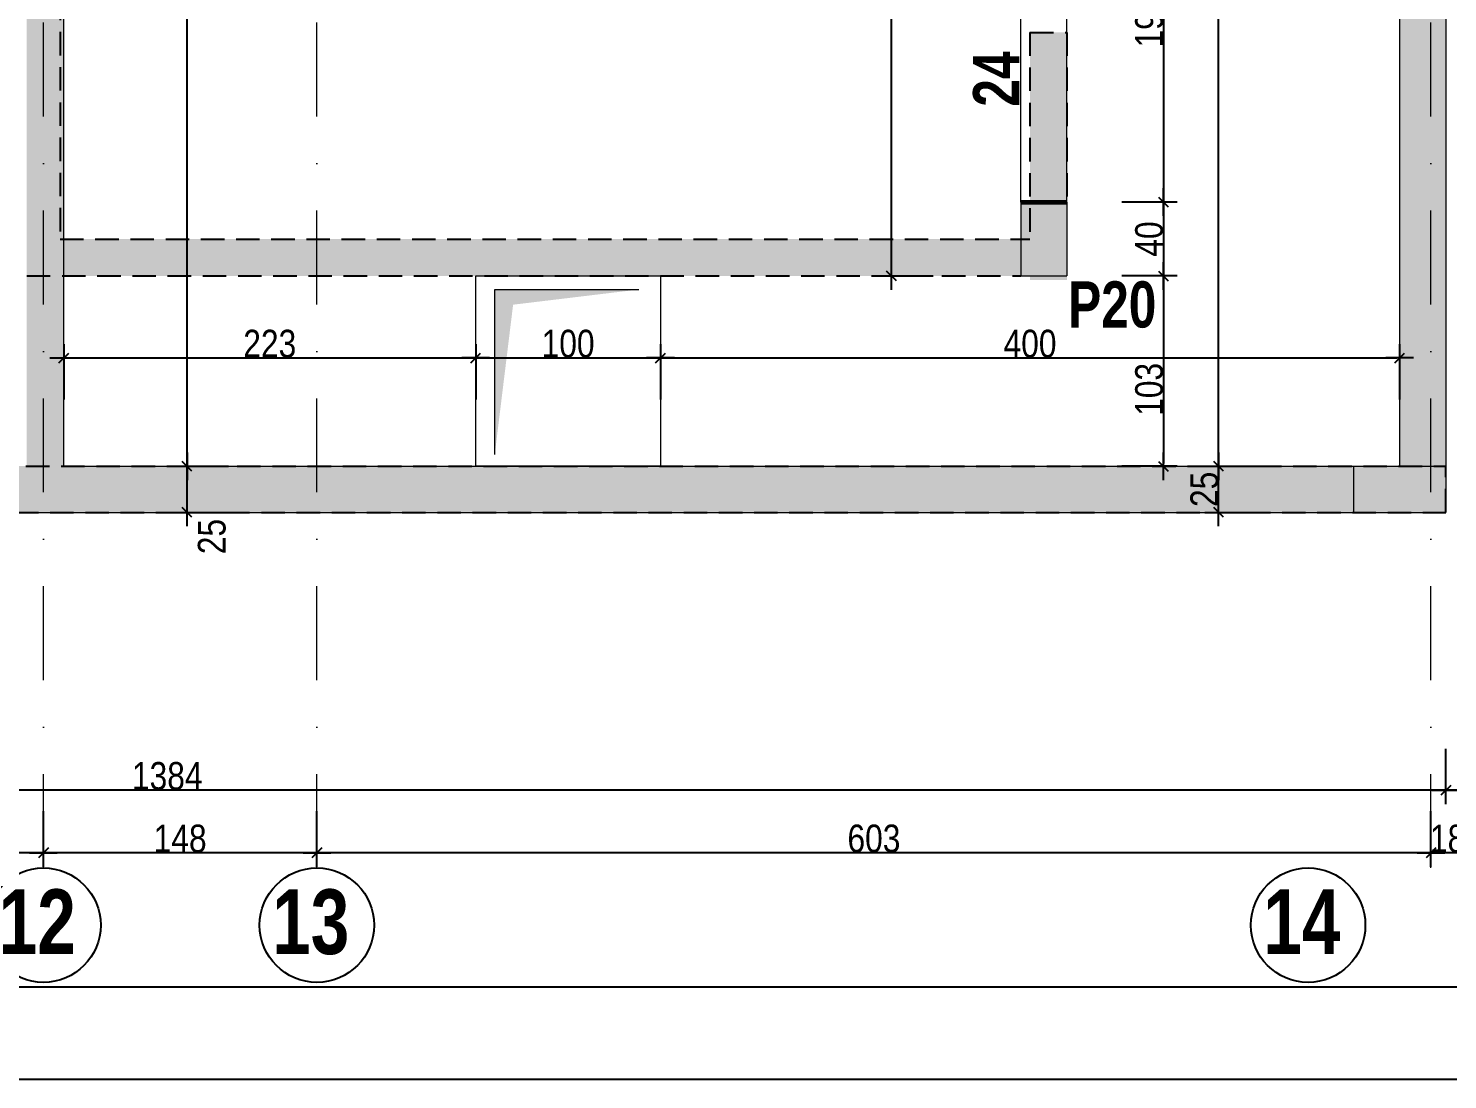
# Model space of a CAD drawing. Header units: centimetres. Extents: x -14085 to 643619, y -47998 to 35592.
# Drawn here: x 33108 to 33876, y 2017 to 2586 of the extents above; entities that cross this region are included whole.
import ezdxf
from ezdxf.enums import TextEntityAlignment as Align

# ---------------------------------------------------------------- set-up
doc = ezdxf.new("R2010")
doc.units = ezdxf.units.CM
doc.header["$PDMODE"] = 1
doc.header["$PDSIZE"] = -2
doc.linetypes.add('CACHEX2', pattern=[19.05, 12.7, -6.35])
doc.linetypes.add('TIRETPTX2', pattern=[50.8, 25.4, -12.7, 0, -12.7])
for name, color, linetype in [('01_cote_gen', 4, 'Continuous'), ('01_linteaux', 2, 'Continuous'), ('01_murs_sup', 2, 'CACHEX2'), ('01_poch_murs', 253, 'Continuous'), ('01_poch_poteaux', 250, 'Continuous'), ('01_resv', 32, 'Continuous'), ('01_texte', 230, 'Continuous'), ('AA_COTES', 2, 'Continuous')]:
    doc.layers.add(name, color=color, linetype=linetype)
doc.layers.add('01_murs_coup', color=5, linetype='Continuous', lineweight=60)
doc.layers.add('01_tram_axes', color=2, linetype='TIRETPTX2', lineweight=9)
doc.styles.add('impact', font='impact.ttf')
doc.styles.add('STYLE2', font='ARIALN.TTF')
doc.dimstyles.new('JB50', dxfattribs={"dimscale": 0.1, "dimtxt": 150, "dimasz": 15, "dimexe": 0.1, "dimexo": 0.1, "dimgap": 0.09, "dimtad": 1, "dimdec": 1, "dimdsep": 46, "dimtxsty": 'STYLE2', "dimblk1": 'BOND_G', "dimblk2": 'BOND_D', "dimsah": 1, "dimcen": 1.5, "dimdle": 0.01, "dimse1": 1, "dimse2": 1, "dimclrd": 4, "dimclre": 2, "dimclrt": 6, "dimazin": 2, "dimtfac": 2.333333, "dimtdec": 1, "dimtix": 1, "dimtmove": 2, "dimatfit": 3, "dimldrblk": 'BOND_G', "dimfxl": 1, "dimtolj": 1, "dimtzin": 0, "dimarcsym": 0})

# ---------------------------------------------------------------- blocks, each defined once
blk = doc.blocks.new('BOND_G')
at = {"layer": 'AA_COTES', "color": 0}
for p, q in [((0, -5), (0, 15)), ((5, 0), (-5, 0)), ((1.77, 1.77), (-1.77, -1.77))]:
    blk.add_line(p, q, dxfattribs=at)
blk = doc.blocks.new('BOND_D')
at = {"layer": 'AA_COTES', "color": 0}
for p, q in [((5, 0), (-5, 0)), ((-1.77, -1.77), (1.77, 1.77)), ((0, 5), (0, -15))]:
    blk.add_line(p, q, dxfattribs=at)
blk = doc.blocks.new('*D1310')
at = {"layer": '01_cote_gen', "color": 4, "lineweight": -2, "transparency": 16777216}
blk.add_line((33193.68, 2325.89), (33193.68, 2347.89), dxfattribs=at)
at = {"layer": 'Defpoints', "color": 0, "lineweight": 0, "transparency": 16777216}
for p in [(33193.68, 2349.39), (33195.47, 2349.39), (33182.97, 2324.39)]:
    blk.add_point(p, dxfattribs=at)
at = {"layer": '01_cote_gen', "color": 4, "lineweight": -2, "transparency": 16777216, "xscale": 1.5, "yscale": 1.5, "zscale": 1.5}
for name, p, rotation in [('BOND_D', (33193.68, 2349.39), 90), ('BOND_G', (33193.68, 2324.39), 270)]:
    blk.add_blockref(name, p, dxfattribs=dict(at, rotation=rotation))
at = {"layer": '01_cote_gen', "color": 6, "lineweight": 0, "transparency": 16777216, "insert": (33207.15, 2311.33), "char_height": 15, "attachment_point": 5, "rotation": 90, "style": 'STYLE2'}
blk.add_mtext('\\A1;25', dxfattribs=at)
blk = doc.blocks.new('*D1312')
at = {"layer": '01_cote_gen', "color": 4, "lineweight": -2, "transparency": 16777216}
blk.add_line((33193.68, 2350.89), (33193.68, 2925.89), dxfattribs=at)
at = {"layer": 'Defpoints', "color": 0, "lineweight": 0, "transparency": 16777216}
for p in [(33193.68, 2927.39), (33371.81, 2927.39), (33242.79, 2349.39)]:
    blk.add_point(p, dxfattribs=at)
at = {"layer": '01_cote_gen', "color": 4, "lineweight": -2, "transparency": 16777216, "xscale": 1.5, "yscale": 1.5, "zscale": 1.5}
for name, p, rotation in [('BOND_D', (33193.68, 2927.39), 90), ('BOND_G', (33193.68, 2349.39), 270)]:
    blk.add_blockref(name, p, dxfattribs=dict(at, rotation=rotation))
at = {"layer": '01_cote_gen', "color": 6, "lineweight": 0, "transparency": 16777216, "insert": (33186.02, 2638.39), "char_height": 15, "attachment_point": 5, "rotation": 90, "style": 'STYLE2'}
blk.add_mtext('\\A1;578', dxfattribs=at)
blk = doc.blocks.new('*D1335')
at = {"layer": '01_cote_gen', "color": 4, "lineweight": -2, "transparency": 16777216}
blk.add_line((33752.01, 2325.89), (33752.01, 2347.89), dxfattribs=at)
at = {"layer": 'Defpoints', "color": 0, "lineweight": 0, "transparency": 16777216}
for p in [(33752.01, 2349.39), (33788.01, 2349.39), (33783.2, 2324.39)]:
    blk.add_point(p, dxfattribs=at)
at = {"layer": '01_cote_gen', "color": 4, "lineweight": -2, "transparency": 16777216, "xscale": 1.5, "yscale": 1.5, "zscale": 1.5}
for name, p, rotation in [('BOND_D', (33752.01, 2349.39), 90), ('BOND_G', (33752.01, 2324.39), 270)]:
    blk.add_blockref(name, p, dxfattribs=dict(at, rotation=rotation))
at = {"layer": '01_cote_gen', "color": 6, "lineweight": 0, "transparency": 16777216, "insert": (33744.35, 2336.89), "char_height": 15, "attachment_point": 5, "rotation": 90, "style": 'STYLE2'}
blk.add_mtext('\\A1;25', dxfattribs=at)
blk = doc.blocks.new('*D1336')
at = {"layer": '01_cote_gen', "color": 4, "lineweight": -2, "transparency": 16777216}
blk.add_line((33752.01, 2350.89), (33752.01, 2925.89), dxfattribs=at)
at = {"layer": 'Defpoints', "color": 0, "lineweight": 0, "transparency": 16777216}
for p in [(33752.01, 2927.39), (33772.17, 2927.39), (33788.01, 2349.39)]:
    blk.add_point(p, dxfattribs=at)
at = {"layer": '01_cote_gen', "color": 4, "lineweight": -2, "transparency": 16777216, "xscale": 1.5, "yscale": 1.5, "zscale": 1.5}
for name, p, rotation in [('BOND_D', (33752.01, 2927.39), 90), ('BOND_G', (33752.01, 2349.39), 270)]:
    blk.add_blockref(name, p, dxfattribs=dict(at, rotation=rotation))
at = {"layer": '01_cote_gen', "color": 6, "lineweight": 0, "transparency": 16777216, "insert": (33744.35, 2638.39), "char_height": 15, "attachment_point": 5, "rotation": 90, "style": 'STYLE2'}
blk.add_mtext('\\A1;578', dxfattribs=at)
blk = doc.blocks.new('*D1434')
at = {"layer": '01_cote_gen', "color": 4, "lineweight": -2, "transparency": 16777216}
blk.add_line((33722.13, 2686.89), (33722.13, 2493.9), dxfattribs=at)
at = {"layer": 'Defpoints', "color": 0, "lineweight": 0, "transparency": 16777216}
for p in [(33657.43, 2688.39), (33669.93, 2492.4), (33722.13, 2492.4)]:
    blk.add_point(p, dxfattribs=at)
at = {"layer": '01_cote_gen', "color": 4, "lineweight": -2, "transparency": 16777216, "xscale": 1.5, "yscale": 1.5, "zscale": 1.5}
for name, p, rotation in [('BOND_G', (33722.13, 2688.39), 90), ('BOND_D', (33722.13, 2492.4), 270)]:
    blk.add_blockref(name, p, dxfattribs=dict(at, rotation=rotation))
at = {"layer": '01_cote_gen', "color": 6, "lineweight": 0, "transparency": 16777216, "insert": (33714.46, 2590.4), "char_height": 15, "attachment_point": 5, "rotation": 90, "style": 'STYLE2'}
blk.add_mtext('\\A1;196', dxfattribs=at)
blk = doc.blocks.new('*D1435')
at = {"layer": '01_cote_gen', "color": 4, "lineweight": -2, "transparency": 16777216}
blk.add_line((33722.13, 2490.9), (33722.13, 2453.9), dxfattribs=at)
at = {"layer": 'Defpoints', "color": 0, "lineweight": 0, "transparency": 16777216}
for p in [(33669.93, 2492.4), (33669.93, 2452.4), (33722.13, 2452.4)]:
    blk.add_point(p, dxfattribs=at)
at = {"layer": '01_cote_gen', "color": 4, "lineweight": -2, "transparency": 16777216, "xscale": 1.5, "yscale": 1.5, "zscale": 1.5}
for name, p, rotation in [('BOND_G', (33722.13, 2492.4), 90), ('BOND_D', (33722.13, 2452.4), 270)]:
    blk.add_blockref(name, p, dxfattribs=dict(at, rotation=rotation))
at = {"layer": '01_cote_gen', "color": 6, "lineweight": 0, "transparency": 16777216, "insert": (33714.46, 2472.4), "char_height": 15, "attachment_point": 5, "rotation": 90, "style": 'STYLE2'}
blk.add_mtext('\\A1;40', dxfattribs=at)
blk = doc.blocks.new('*D1436')
at = {"layer": '01_cote_gen', "color": 4, "lineweight": -2, "transparency": 16777216}
blk.add_line((33722.13, 2450.9), (33722.13, 2350.89), dxfattribs=at)
at = {"layer": 'Defpoints', "color": 0, "lineweight": 0, "transparency": 16777216}
for p in [(33649.47, 2452.4), (33653.54, 2349.39), (33722.13, 2349.39)]:
    blk.add_point(p, dxfattribs=at)
at = {"layer": '01_cote_gen', "color": 4, "lineweight": -2, "transparency": 16777216, "xscale": 1.5, "yscale": 1.5, "zscale": 1.5}
for name, p, rotation in [('BOND_G', (33722.13, 2452.4), 90), ('BOND_D', (33722.13, 2349.39), 270)]:
    blk.add_blockref(name, p, dxfattribs=dict(at, rotation=rotation))
at = {"layer": '01_cote_gen', "color": 6, "lineweight": 0, "transparency": 16777216, "insert": (33714.46, 2391.01), "char_height": 15, "attachment_point": 5, "rotation": 90, "style": 'STYLE2'}
blk.add_mtext('\\A1;103', dxfattribs=at)
blk = doc.blocks.new('*D1437')
at = {"layer": '01_cote_gen', "color": 4, "lineweight": -2, "transparency": 16777216}
blk.add_line((33351.44, 2408.01), (33448.44, 2408.01), dxfattribs=at)
at = {"layer": 'Defpoints', "color": 0, "lineweight": 0, "transparency": 16777216}
for p in [(33449.94, 2408.01), (33349.94, 2361.99), (33449.94, 2361.99)]:
    blk.add_point(p, dxfattribs=at)
at = {"layer": '01_cote_gen', "color": 4, "lineweight": -2, "transparency": 16777216, "xscale": 1.5, "yscale": 1.5, "zscale": 1.5, "rotation": 180}
blk.add_blockref('BOND_G', (33349.94, 2408.01), dxfattribs=at)
at = {"layer": '01_cote_gen', "color": 4, "lineweight": -2, "transparency": 16777216, "xscale": 1.5, "yscale": 1.5, "zscale": 1.5}
blk.add_blockref('BOND_D', (33449.94, 2408.01), dxfattribs=at)
at = {"layer": '01_cote_gen', "color": 6, "lineweight": 0, "transparency": 16777216, "insert": (33399.94, 2415.68), "char_height": 15, "attachment_point": 5, "style": 'STYLE2'}
blk.add_mtext('\\A1;100', dxfattribs=at)
blk = doc.blocks.new('*D1438')
at = {"layer": '01_cote_gen', "color": 4, "lineweight": -2, "transparency": 16777216}
blk.add_line((33451.44, 2408.01), (33848.47, 2408.01), dxfattribs=at)
at = {"layer": 'Defpoints', "color": 0, "lineweight": 0, "transparency": 16777216}
for p in [(33849.97, 2408.01), (33449.94, 2385.79), (33849.97, 2374.98)]:
    blk.add_point(p, dxfattribs=at)
at = {"layer": '01_cote_gen', "color": 4, "lineweight": -2, "transparency": 16777216, "xscale": 1.5, "yscale": 1.5, "zscale": 1.5, "rotation": 180}
blk.add_blockref('BOND_G', (33449.94, 2408.01), dxfattribs=at)
at = {"layer": '01_cote_gen', "color": 4, "lineweight": -2, "transparency": 16777216, "xscale": 1.5, "yscale": 1.5, "zscale": 1.5}
blk.add_blockref('BOND_D', (33849.97, 2408.01), dxfattribs=at)
at = {"layer": '01_cote_gen', "color": 6, "lineweight": 0, "transparency": 16777216, "insert": (33649.95, 2415.68), "char_height": 15, "attachment_point": 5, "style": 'STYLE2'}
blk.add_mtext('\\A1;400', dxfattribs=at)
blk = doc.blocks.new('*D1439')
at = {"layer": '01_cote_gen', "color": 4, "lineweight": -2, "transparency": 16777216}
blk.add_line((33128.48, 2408.01), (33348.44, 2408.01), dxfattribs=at)
at = {"layer": 'Defpoints', "color": 0, "lineweight": 0, "transparency": 16777216}
for p in [(33349.94, 2408.01), (33126.98, 2395.96), (33349.94, 2395.96)]:
    blk.add_point(p, dxfattribs=at)
at = {"layer": '01_cote_gen', "color": 4, "lineweight": -2, "transparency": 16777216, "xscale": 1.5, "yscale": 1.5, "zscale": 1.5, "rotation": 180}
blk.add_blockref('BOND_G', (33126.98, 2408.01), dxfattribs=at)
at = {"layer": '01_cote_gen', "color": 4, "lineweight": -2, "transparency": 16777216, "xscale": 1.5, "yscale": 1.5, "zscale": 1.5}
blk.add_blockref('BOND_D', (33349.94, 2408.01), dxfattribs=at)
at = {"layer": '01_cote_gen', "color": 6, "lineweight": 0, "transparency": 16777216, "insert": (33238.46, 2415.68), "char_height": 15, "attachment_point": 5, "style": 'STYLE2'}
blk.add_mtext('\\A1;223', dxfattribs=at)
blk = doc.blocks.new('*D1440')
at = {"layer": '01_cote_gen', "color": 4, "lineweight": -2, "transparency": 16777216}
blk.add_line((33574.96, 2453.9), (33574.96, 2925.89), dxfattribs=at)
at = {"layer": 'Defpoints', "color": 0, "lineweight": 0, "transparency": 16777216}
for p in [(33574.96, 2927.39), (33584.86, 2927.39), (33595.48, 2452.4)]:
    blk.add_point(p, dxfattribs=at)
at = {"layer": '01_cote_gen', "color": 4, "lineweight": -2, "transparency": 16777216, "xscale": 1.5, "yscale": 1.5, "zscale": 1.5}
for name, p, rotation in [('BOND_D', (33574.96, 2927.39), 90), ('BOND_G', (33574.96, 2452.4), 270)]:
    blk.add_blockref(name, p, dxfattribs=dict(at, rotation=rotation))
at = {"layer": '01_cote_gen', "color": 6, "lineweight": 0, "transparency": 16777216, "insert": (33567.32, 2689.89), "char_height": 15, "attachment_point": 5, "rotation": 90, "style": 'STYLE2'}
blk.add_mtext('\\A1;475', dxfattribs=at)
blk = doc.blocks.new('*D1441')
at = {"layer": '01_cote_gen', "color": 4, "lineweight": -2, "transparency": 16777216}
blk.add_line((33873.47, 2173.98), (32492.47, 2173.98), dxfattribs=at)
at = {"layer": 'Defpoints', "color": 0, "lineweight": 0, "transparency": 16777216}
for p in [(32490.97, 2273.06), (33874.97, 2273.06), (32490.97, 2173.98)]:
    blk.add_point(p, dxfattribs=at)
at = {"layer": '01_cote_gen', "color": 4, "lineweight": -2, "transparency": 16777216, "xscale": 1.5, "yscale": 1.5, "zscale": 1.5, "rotation": 180}
blk.add_blockref('BOND_D', (32490.97, 2173.98), dxfattribs=at)
at = {"layer": '01_cote_gen', "color": 4, "lineweight": -2, "transparency": 16777216, "xscale": 1.5, "yscale": 1.5, "zscale": 1.5}
blk.add_blockref('BOND_G', (33874.97, 2173.98), dxfattribs=at)
at = {"layer": '01_cote_gen', "color": 6, "lineweight": 0, "transparency": 16777216, "insert": (33182.97, 2181.65), "char_height": 15, "attachment_point": 5, "style": 'STYLE2'}
blk.add_mtext('\\A1;1384', dxfattribs=at)
blk = doc.blocks.new('*D1446')
at = {"layer": '01_cote_gen', "color": 4, "lineweight": -2, "transparency": 16777216}
blk.add_line((33883.47, 2140.11), (33868.47, 2140.11), dxfattribs=at)
at = {"layer": 'Defpoints', "color": 0, "lineweight": 0, "transparency": 16777216}
for p in [(33866.97, 2182.45), (33866.97, 2140.11), (33884.97, 2140.11)]:
    blk.add_point(p, dxfattribs=at)
at = {"layer": '01_cote_gen', "color": 4, "lineweight": -2, "transparency": 16777216, "xscale": 1.5, "yscale": 1.5, "zscale": 1.5, "rotation": 180}
blk.add_blockref('BOND_D', (33866.97, 2140.11), dxfattribs=at)
at = {"layer": '01_cote_gen', "color": 4, "lineweight": -2, "transparency": 16777216, "xscale": 1.5, "yscale": 1.5, "zscale": 1.5}
blk.add_blockref('BOND_G', (33884.97, 2140.11), dxfattribs=at)
at = {"layer": '01_cote_gen', "color": 6, "lineweight": 0, "transparency": 16777216, "insert": (33875.97, 2147.78), "char_height": 15, "attachment_point": 5, "style": 'STYLE2'}
blk.add_mtext('\\A1;18', dxfattribs=at)
blk = doc.blocks.new('*D1447')
at = {"layer": '01_cote_gen', "color": 4, "lineweight": -2, "transparency": 16777216}
blk.add_line((33865.47, 2140.11), (33265.47, 2140.11), dxfattribs=at)
at = {"layer": 'Defpoints', "color": 0, "lineweight": 0, "transparency": 16777216}
for p in [(33866.97, 2182.45), (33263.97, 2140.11), (33263.97, 2140.11)]:
    blk.add_point(p, dxfattribs=at)
at = {"layer": '01_cote_gen', "color": 4, "lineweight": -2, "transparency": 16777216, "xscale": 1.5, "yscale": 1.5, "zscale": 1.5, "rotation": 180}
blk.add_blockref('BOND_D', (33263.97, 2140.11), dxfattribs=at)
at = {"layer": '01_cote_gen', "color": 4, "lineweight": -2, "transparency": 16777216, "xscale": 1.5, "yscale": 1.5, "zscale": 1.5}
blk.add_blockref('BOND_G', (33866.97, 2140.11), dxfattribs=at)
at = {"layer": '01_cote_gen', "color": 6, "lineweight": 0, "transparency": 16777216, "insert": (33565.47, 2147.78), "char_height": 15, "attachment_point": 5, "style": 'STYLE2'}
blk.add_mtext('\\A1;603', dxfattribs=at)
blk = doc.blocks.new('*D1448')
at = {"layer": '01_cote_gen', "color": 4, "lineweight": -2, "transparency": 16777216}
blk.add_line((33262.47, 2140.11), (33117.47, 2140.11), dxfattribs=at)
at = {"layer": 'Defpoints', "color": 0, "lineweight": 0, "transparency": 16777216}
for p in [(33115.97, 2140.11), (33115.97, 2140.11), (33263.97, 2140.11)]:
    blk.add_point(p, dxfattribs=at)
at = {"layer": '01_cote_gen', "color": 4, "lineweight": -2, "transparency": 16777216, "xscale": 1.5, "yscale": 1.5, "zscale": 1.5, "rotation": 180}
blk.add_blockref('BOND_D', (33115.97, 2140.11), dxfattribs=at)
at = {"layer": '01_cote_gen', "color": 4, "lineweight": -2, "transparency": 16777216, "xscale": 1.5, "yscale": 1.5, "zscale": 1.5}
blk.add_blockref('BOND_G', (33263.97, 2140.11), dxfattribs=at)
at = {"layer": '01_cote_gen', "color": 6, "lineweight": 0, "transparency": 16777216, "insert": (33189.97, 2147.78), "char_height": 15, "attachment_point": 5, "style": 'STYLE2'}
blk.add_mtext('\\A1;148', dxfattribs=at)
blk = doc.blocks.new('*D1449')
at = {"layer": '01_cote_gen', "color": 4, "lineweight": -2, "transparency": 16777216}
blk.add_line((33114.47, 2140.11), (32502.47, 2140.11), dxfattribs=at)
at = {"layer": 'Defpoints', "color": 0, "lineweight": 0, "transparency": 16777216}
for p in [(32500.97, 2140.11), (32500.97, 2140.11), (33115.97, 2140.11)]:
    blk.add_point(p, dxfattribs=at)
at = {"layer": '01_cote_gen', "color": 4, "lineweight": -2, "transparency": 16777216, "xscale": 1.5, "yscale": 1.5, "zscale": 1.5, "rotation": 180}
blk.add_blockref('BOND_D', (32500.97, 2140.11), dxfattribs=at)
at = {"layer": '01_cote_gen', "color": 4, "lineweight": -2, "transparency": 16777216, "xscale": 1.5, "yscale": 1.5, "zscale": 1.5}
blk.add_blockref('BOND_G', (33115.97, 2140.11), dxfattribs=at)
at = {"layer": '01_cote_gen', "color": 6, "lineweight": 0, "transparency": 16777216, "insert": (32808.47, 2147.78), "char_height": 15, "attachment_point": 5, "style": 'STYLE2'}
blk.add_mtext('\\A1;615', dxfattribs=at)
blk = doc.blocks.new('*D1458')
at = {"layer": '01_cote_gen', "color": 4, "lineweight": -2, "transparency": 16777216}
blk.add_line((34886.48, 2173.98), (33876.47, 2173.98), dxfattribs=at)
at = {"layer": 'Defpoints', "color": 0, "lineweight": 0, "transparency": 16777216}
for p in [(33874.97, 2369.48), (34887.98, 2198.36), (33874.97, 2173.98)]:
    blk.add_point(p, dxfattribs=at)
at = {"layer": '01_cote_gen', "color": 4, "lineweight": -2, "transparency": 16777216, "xscale": 1.5, "yscale": 1.5, "zscale": 1.5, "rotation": 180}
blk.add_blockref('BOND_D', (33874.97, 2173.98), dxfattribs=at)
at = {"layer": '01_cote_gen', "color": 4, "lineweight": -2, "transparency": 16777216, "xscale": 1.5, "yscale": 1.5, "zscale": 1.5}
blk.add_blockref('BOND_G', (34887.98, 2173.98), dxfattribs=at)
at = {"layer": '01_cote_gen', "color": 6, "lineweight": 0, "transparency": 16777216, "insert": (34381.47, 2181.65), "char_height": 15, "attachment_point": 5, "style": 'STYLE2'}
blk.add_mtext('\\A1;1013', dxfattribs=at)

msp = doc.modelspace()

# ---------------------------------------------------------------- hatches: boundary and pattern name
at = {"layer": '01_murs_sup'}
h = msp.add_hatch(dxfattribs=at)
h.set_pattern_fill('DASH', color=256, scale=2.5, angle=135)
h.set_pattern_definition([(135, (12346.688, -125.725), (-11.2253202, 9e-16), [7.9375, -7.9375])])
h.paths.add_polyline_path([(29976.01, 3276.39), (29697.95, 3276.39), (29697.95, 3779.39), (29672.95, 3779.39), (29672.95, 3276.39), (29085.45, 3276.39), (29085.45, 3779.41), (29080.45, 3779.41), (29065.45, 3779.41), (29065.45, 3276.43), (29000.45, 3276.43), (29000.45, 3889.41), (29085.45, 3889.41), (29085.45, 4127.59), (29065.45, 4127.59), (29065.45, 3909.41), (28980.45, 3909.41), (28980.45, 3121.39), (29085.45, 3121.39), (29085.45, 3251.39), (29976.01, 3251.39)])
h.paths.add_polyline_path([(29065.45, 3251.39), (29065.45, 3141.39), (29000.45, 3141.39), (29000.45, 3251.39)], flags=16)
edge = h.paths.add_edge_path(flags=0)
edge.add_arc((29034.51, 3196.39), 3.91, 0, 360)
h.paths.add_polyline_path([(30272.37, 3286.39), (30252.37, 3286.39), (30252.37, 3276.39), (29976.01, 3276.39), (29976.01, 3251.39), (30272.37, 3251.39)])
h.paths.add_polyline_path([(30272.37, 3779.39), (30252.37, 3779.39), (30252.37, 3286.39), (30272.37, 3286.39)])
h.paths.add_polyline_path([(32515.97, 3759.34), (32515.97, 3779.34), (32490.97, 3779.34), (32490.97, 3774.37), (32490.97, 3276.39), (32230.97, 3276.39), (32230.97, 3286.39), (32210.97, 3286.39), (32210.97, 3276.39), (31696.97, 3276.39), (31696.97, 3286.39), (31676.97, 3286.39), (31676.97, 3276.39), (31416.97, 3276.39), (31416.97, 3829.39), (31392.61, 3829.39), (31392.61, 3809.39), (31396.97, 3809.39), (31396.97, 3276.39), (31138.97, 3276.39), (31138.97, 3809.39), (31289.41, 3809.39), (31289.41, 3829.39), (31120.97, 3829.39), (31120.97, 3276.39), (30871.24, 3276.39), (30871.24, 3286.39), (30851.24, 3286.39), (30851.24, 3276.39), (30294.37, 3276.39), (30294.37, 3286.39), (30274.37, 3286.39), (30274.37, 3251.39), (31033.97, 3251.39), (31033.97, 3117.45), (31138.97, 3117.45), (31138.97, 3251.39), (31783.48, 3251.39), (31783.48, 3181.39), (31863.48, 3181.39), (31863.48, 3251.39), (32490.97, 3251.39), (32490.97, 2324.49), (33874.97, 2324.49), (33874.97, 2349.49), (32515.97, 2349.49), (32515.97, 2599.88), (33107.18, 2599.88), (33107.18, 2452.4), (33649.93, 2452.4), (33649.93, 2450.19), (33669.93, 2450.19), (33669.93, 2584.29), (33649.93, 2584.29), (33649.93, 2472.4), (33125.18, 2472.4), (33125.18, 2927.19), (33340.96, 2927.19), (33340.96, 2947.19), (33125.18, 2947.19), (33125.18, 3337.6), (33107.18, 3337.6), (33107.18, 2619.88), (32515.97, 2619.88)])
h.paths.add_polyline_path([(31053.97, 3251.39), (31118.97, 3251.39), (31118.97, 3137.45), (31053.97, 3137.45)], flags=16)
edge = h.paths.add_edge_path(flags=0)
edge.add_arc((31086.47, 3192.45), 3.91, 0, 360)
h.paths.add_polyline_path([(31803.48, 3251.39), (31843.48, 3251.39), (31843.48, 3201.39), (31803.48, 3201.39)], flags=16)
h.paths.add_polyline_path([(30871.24, 3779.41), (30851.24, 3779.41), (30851.24, 3286.39), (30871.24, 3286.39)], flags=17)
h.paths.add_polyline_path([(30294.37, 3779.39), (30274.37, 3779.39), (30274.37, 3286.39), (30294.37, 3286.39)])
at = {"layer": '01_poch_murs', "lineweight": 0}
h = msp.add_hatch(color=256, dxfattribs=at)
h.dxf.hatch_style = 1
h.paths.add_polyline_path([(33824.97, 2349.39), (33126.98, 2349.39), (33126.98, 2927.39), (33106.98, 2927.39), (33106.98, 2349.39), (32515.97, 2349.39), (32515.97, 2800.26), (32490.97, 2800.26), (32490.97, 2324.39), (33824.97, 2324.39)])
h.paths.add_polyline_path([(33874.97, 2927.39), (33849.97, 2927.39), (33849.97, 2349.39), (33874.97, 2349.39)])
h.paths.add_polyline_path([(33824.97, 2947.39), (33165.48, 2947.39), (33165.48, 2927.39), (33824.97, 2927.39)])
at = {"layer": '01_poch_poteaux', "lineweight": 0}
h = msp.add_hatch(color=256, dxfattribs=at)
h.dxf.hatch_style = 1
h.paths.add_polyline_path([(33669.93, 2492.4), (33644.93, 2492.4), (33644.93, 2452.4), (33669.93, 2452.4)])
h = msp.add_hatch(color=256, dxfattribs=at)
h.dxf.hatch_style = 1
h.paths.add_polyline_path([(33874.97, 2349.39), (33849.97, 2349.39), (33849.97, 2349.39), (33824.97, 2349.39), (33824.97, 2324.39), (33874.97, 2324.39)])

# ---------------------------------------------------------------- linework, layer by layer
at = {"layer": '01_cote_gen'}
msp.add_line((36707.54, 2017.33), (30424.9, 2017.33), dxfattribs=at)
at = {"layer": '01_linteaux', "lineweight": 0}
for p, q in [((33644.93, 2492.4), (33644.93, 2688.39)), ((33669.93, 2492.4), (33669.93, 2688.39))]:
    msp.add_line(p, q, dxfattribs=at)
at = {"layer": '01_murs_coup', "lineweight": 5}
for p, q in [((33874.97, 3846.39), (33874.97, 2324.39)), ((33126.98, 2349.39), (33126.98, 2927.39)), ((33849.97, 2927.39), (33849.97, 2349.39)), ((33126.98, 2349.39), (33849.97, 2349.39)), ((32490.97, 2324.39), (33874.97, 2324.39))]:
    msp.add_line(p, q, dxfattribs=at)
at = {"layer": '01_murs_coup', "lineweight": 18}
for p, q in [((33874.97, 3472.39), (33874.97, 2324.39)), ((33126.98, 2349.39), (33126.98, 2927.39)), ((33849.97, 2927.39), (33849.97, 2349.39)), ((33126.98, 2349.39), (33849.97, 2349.39)), ((32490.97, 2324.39), (33874.97, 2324.39))]:
    msp.add_line(p, q, dxfattribs=at)
at = {"layer": '01_murs_coup'}
msp.add_line((33644.93, 2492.4), (33669.93, 2492.4), dxfattribs=at)
at = {"layer": '01_murs_coup', "lineweight": 0}
for p, q in [((33644.93, 2492.4), (33644.93, 2452.4)), ((33669.93, 2492.4), (33669.93, 2452.4)), ((33644.93, 2452.4), (33669.93, 2452.4))]:
    msp.add_line(p, q, dxfattribs=at)
at = {"layer": '01_murs_sup'}
for p, q in [((33124.98, 2927.39), (33124.98, 2472.4)), ((33649.93, 2584.29), (33649.93, 2472.4)), ((33649.93, 2584.29), (33649.93, 2472.4)), ((33649.93, 2584.29), (33669.93, 2584.29)), ((33669.93, 2584.29), (33669.93, 2492.4)), ((33124.98, 2472.4), (33649.93, 2472.4)), ((33124.98, 2472.4), (33649.93, 2472.4)), ((33106.98, 2452.4), (33644.93, 2452.4)), ((32515.97, 2349.39), (33874.97, 2349.39)), ((33874.97, 2324.39), (33874.97, 2349.39)), ((32490.97, 2324.39), (33874.97, 2324.39)), ((32490.97, 2324.39), (33874.97, 2324.39))]:
    msp.add_line(p, q, dxfattribs=at)
at = {"layer": '01_poch_poteaux', "lineweight": 5}
msp.add_line((33824.97, 2349.39), (33824.97, 2324.39), dxfattribs=at)
at = {"layer": '01_poch_poteaux', "lineweight": 0}
msp.add_line((33849.97, 2349.39), (33874.97, 2349.39), dxfattribs=at)
at = {"layer": '01_resv', "lineweight": 5}
for p, q in [((33349.94, 2452.4), (33449.94, 2452.4)), ((33349.94, 2349.39), (33349.94, 2452.4)), ((33449.94, 2452.4), (33449.94, 2349.39)), ((33449.94, 2349.39), (33349.94, 2349.39))]:
    msp.add_line(p, q, dxfattribs=at)
at = {"layer": '01_resv', "lineweight": 0}
for p, q in [((33360.23, 2355.67), (33360.23, 2445.07)), ((33360.23, 2445.07), (33438.26, 2445.07))]:
    msp.add_line(p, q, dxfattribs=at)
for points in [[(33360.23, 2355.67), (33360.23, 2445.07), (33370.18, 2436.85)], [(33360.23, 2445.07), (33438.26, 2445.07), (33370.18, 2436.85)]]:
    msp.add_solid(points, dxfattribs=at)
at = {"layer": '01_texte'}
msp.add_line((36364.9, 2067.33), (30474.9, 2067.33), dxfattribs=at)
for centre in [(33115.97, 2100.95), (33263.97, 2100.95), (33800.45, 2100.95)]:
    msp.add_circle(centre, 30.98, dxfattribs=at)
at = {"layer": '01_tram_axes', "ltscale": 2}
for p, q in [((33866.97, 2131.93), (33866.97, 5747.02)), ((33115.97, 2131.93), (33115.97, 5716.04)), ((33263.97, 2131.93), (33263.97, 5716.04))]:
    msp.add_line(p, q, dxfattribs=at)

# ---------------------------------------------------------------- texts
at = {"layer": '01_texte', "style": 'impact'}
msp.add_text('24', height=25, rotation=90, dxfattribs=at).set_placement((33651.63, 2573.89), align=Align.BOTTOM_RIGHT)
msp.add_text('P20', height=25, dxfattribs=at).set_placement((33718.31, 2416.99), align=Align.BOTTOM_RIGHT)
for s, p in [('12', (33112.63, 2102.83)), ('13', (33260.63, 2102.83)), ('14', (33797.11, 2102.83))]:
    msp.add_text(s, height=35, dxfattribs=at).set_placement(p, align=Align.MIDDLE_CENTER)

# ---------------------------------------------------------------- dimensions: what is measured, and where the dimension line sits
at = {"layer": '01_cote_gen', "lineweight": 0}
for base, p1, p2, picture, middle in [((33193.68, 2927.39), (33242.79, 2349.39), (33371.81, 2927.39), '*D1312', (33186.02, 2638.39)), ((33574.96, 2927.39), (33595.48, 2452.4), (33584.86, 2927.39), '*D1440', (33567.32, 2689.89)), ((33752.01, 2927.39), (33788.01, 2349.39), (33772.17, 2927.39), '*D1336', (33744.35, 2638.39)), ((33722.13, 2492.4), (33657.43, 2688.39), (33669.93, 2492.4), '*D1434', (33714.46, 2590.4)), ((33722.13, 2452.4), (33669.93, 2492.4), (33669.93, 2452.4), '*D1435', (33714.46, 2472.4)), ((33752.01, 2349.39), (33783.2, 2324.39), (33788.01, 2349.39), '*D1335', (33744.35, 2336.89))]:
    dim = msp.add_linear_dim(base=base, p1=p1, p2=p2, angle=90, dimstyle='JB50', dxfattribs=at)
    dim.commit()
    dim.dimension.update_dxf_attribs({"geometry": picture, "text_midpoint": middle})
for base, p1, p2, picture, middle in [((33722.13, 2349.39), (33649.47, 2452.4), (33653.54, 2349.39), '*D1436', (33714.46, 2391.01)), ((33193.68, 2349.39), (33182.97, 2324.39), (33195.47, 2349.39), '*D1310', (33207.15, 2311.33))]:
    dim = msp.add_linear_dim(base=base, p1=p1, p2=p2, angle=90, dimstyle='JB50', dxfattribs=at)
    dim.commit()
    dim.dimension.update_dxf_attribs({"geometry": picture, "text_midpoint": middle, "dimtype": 160})
for base, p1, p2, picture, middle in [((33349.94, 2408.01), (33126.98, 2395.96), (33349.94, 2395.96), '*D1439', (33238.46, 2415.68)), ((33449.94, 2408.01), (33349.94, 2361.99), (33449.94, 2361.99), '*D1437', (33399.94, 2415.68)), ((33849.97, 2408.01), (33449.94, 2385.79), (33849.97, 2374.98), '*D1438', (33649.95, 2415.68)), ((33874.97, 2173.98), (34887.98, 2198.36), (33874.97, 2369.48), '*D1458', (34381.47, 2181.65)), ((32490.97, 2173.98), (33874.97, 2273.06), (32490.97, 2273.06), '*D1441', (33182.97, 2181.65)), ((33263.97, 2140.11), (33866.97, 2182.45), (33263.97, 2140.11), '*D1447', (33565.47, 2147.78)), ((33866.97, 2140.11), (33884.97, 2140.11), (33866.97, 2182.45), '*D1446', (33875.97, 2147.78)), ((32500.97, 2140.11), (33115.97, 2140.11), (32500.97, 2140.11), '*D1449', (32808.47, 2147.78)), ((33115.97, 2140.11), (33263.97, 2140.11), (33115.97, 2140.11), '*D1448', (33189.97, 2147.78))]:
    dim = msp.add_linear_dim(base=base, p1=p1, p2=p2, dimstyle='JB50', dxfattribs=at)
    dim.commit()
    dim.dimension.update_dxf_attribs({"geometry": picture, "text_midpoint": middle})

doc.saveas('drawing.dxf')
